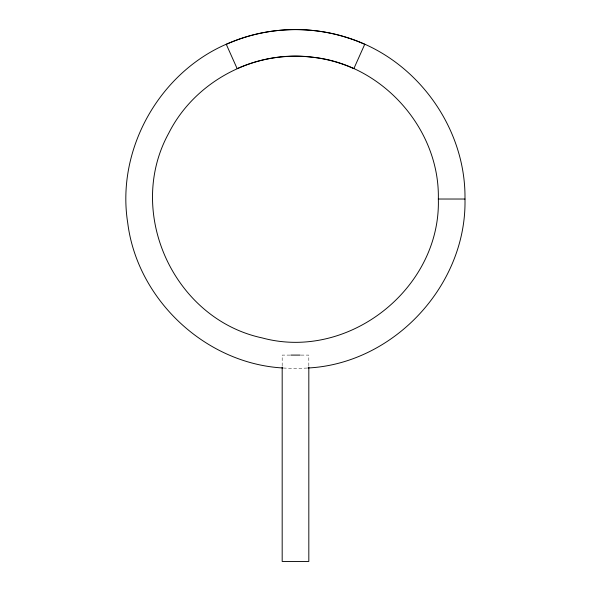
<?xml version="1.0" encoding="UTF-8"?>
<svg xmlns="http://www.w3.org/2000/svg" width="591" height="591" viewBox="0 0 591 591"><rect width="100%" height="100%" fill="white"/><g stroke="black" fill="none" stroke-linecap="round" stroke-linejoin="round"><path stroke-width="0.44" stroke-dasharray="2.96 2.22" d="M307.025 368.06L295.5 368.503L283.976 368.06M289.967 355.095L282.18 355.095L282.18 366.147M301.033 355.095L308.82 355.095L308.82 366.147"/><path stroke-width="0.89" d="M438.337 199.027C440.945 288.497 348.52 361.323 262.16 337.912C173.747 318.985 125.144 212.295 168.745 133.189C194.801 81.285 254.787 49.666 312.284 57.179C382.045 64.123 439.896 128.698 438.337 199.027L464.977 199.027C466.033 126.932 415.584 58.228 346.599 37.44C309.795 25.708 269.008 27.149 233.12 41.451C161.779 68.371 115.71 147.573 127.722 222.903C137.319 299.792 205.698 363.753 283.096 367.994M464.977 199.027C466.883 285.032 393.857 363.701 307.904 367.994M290.846 355.095L300.154 355.095M308.82 367.07L308.82 561.45L282.18 561.45L282.18 367.07M364.721 44.332L353.846 68.645C317.264 52.104 273.736 52.104 237.154 68.645L226.279 44.332C269.673 24.711 321.327 24.711 364.721 44.332"/></g></svg>
